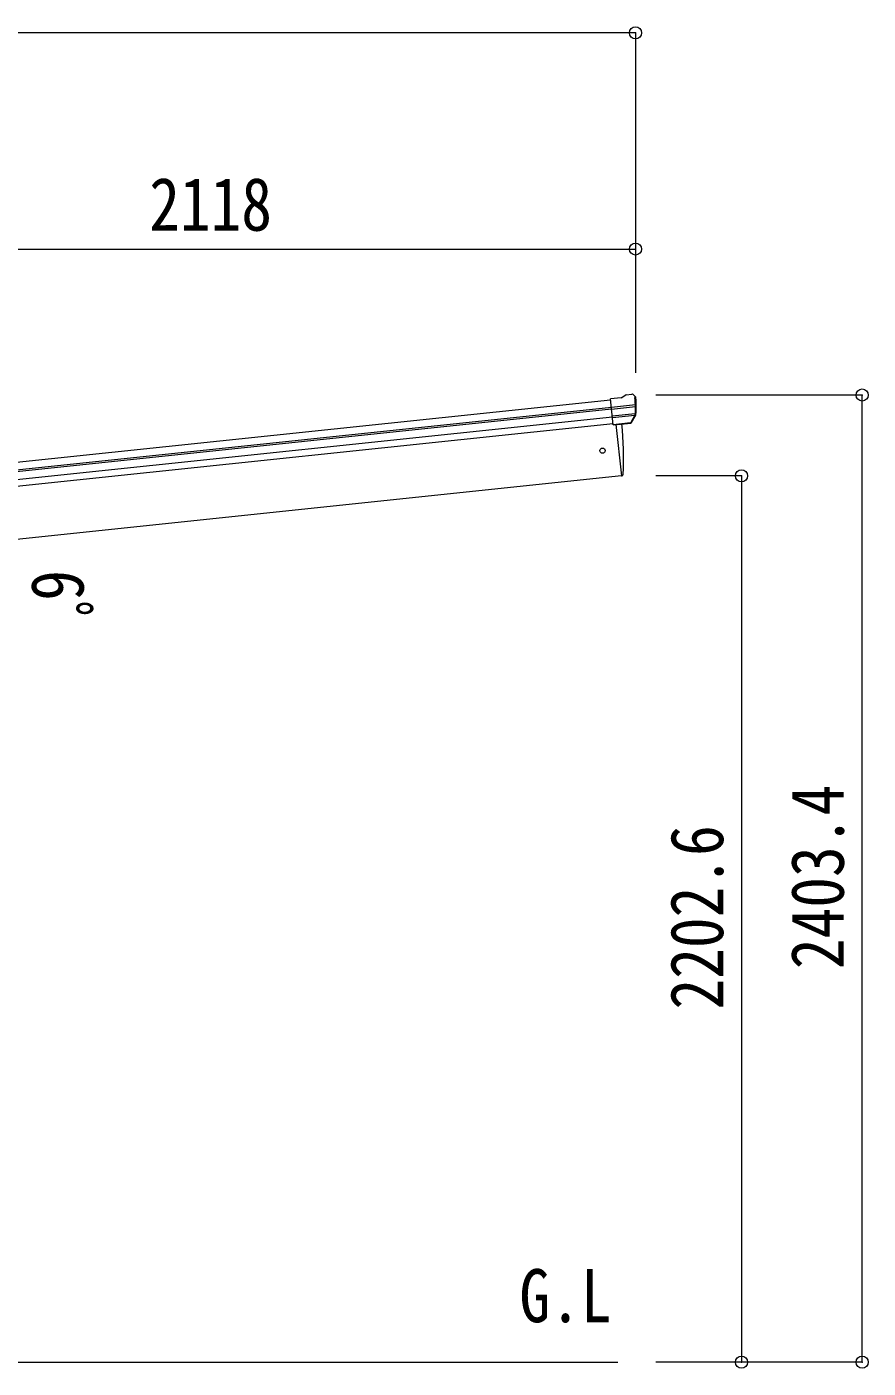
# Model space of a CAD drawing. Units: millimetres at full size, sheet at 1:30. Extents: x -8432 to 8432, y -5820 to 5820.
# Drawn here: x -2806 to -713, y -2954 to 380 of the extents above; entities that cross this region are included whole.
import ezdxf
from ezdxf.enums import TextEntityAlignment as Align

# ---------------------------------------------------------------- set-up
doc = ezdxf.new("R2010")
doc.units = ezdxf.units.MM
doc.header["$LTSCALE"] = 30
doc.header["$PDMODE"] = 32
doc.header["$PDSIZE"] = 30
for name, color, linetype, lineweight in [('0-0_0', 7, 'Continuous', 9), ('0-3_ELV2', 4, 'Continuous', 9), ('0-6_OTH_LINE', 6, 'Continuous', 9), ('0-7_SHAPE', 7, 'Continuous', 9)]:
    doc.layers.add(name, color=color, linetype=linetype, lineweight=lineweight)
doc.styles.add('ＭＳ ゴシック', font='')
doc.styles.get('ＭＳ ゴシック').set_extended_font_data('MS Gothic')

msp = doc.modelspace()

# ---------------------------------------------------------------- linework, layer by layer
at = {"layer": '0-0_0'}
msp.add_line((-3254.45, -2938.6), (-1335.51, -2938.6), dxfattribs=at)
at = {"layer": '0-3_ELV2'}
for p, q in [((-1314.81, -534.64), (-1301.32, -533.22)), ((-3350.04, -756.59), (-1353.95, -546.79)), ((-3348.05, -775.49), (-1351.97, -565.69)), ((-1327.64, -542.02), (-1354.16, -544.8)), ((-1347.38, -609.36), (-1354.16, -544.8)), ((-1352.01, -565.33), (-1292.27, -559.06)), ((-1291.79, -564.92), (-1351.39, -571.19)), ((-1327.64, -542.02), (-1316.04, -535.05)), ((-1297.66, -534.31), (-1297.66, -534.3)), ((-1297.66, -534.31), (-1292.48, -538.5)), ((-1291.09, -542.2), (-1291.4, -540.35)), ((-3347.62, -779.67), (-1351.53, -569.87)), ((-3345.53, -799.52), (-1349.44, -589.73)), ((-1292.63, -581.68), (-1349.66, -587.67)), ((-1294.01, -586.34), (-1349.19, -592.14)), ((-1302.57, -602.92), (-1293.12, -584.62)), ((-1301.52, -603.35), (-1291.4, -585.09)), ((-1347.68, -606.46), (-3343.77, -816.26)), ((-1304.03, -604.57), (-1347.4, -609.13)), ((-1347.38, -609.36), (-1337.43, -608.31)), ((-1340.5, -608.63), (-1327.11, -736.02)), ((-1337.43, -608.31), (-1337.16, -608.38)), ((-1337.16, -608.38), (-1311.83, -605.71)), ((-1311.83, -605.71), (-1311.58, -605.59)), ((-1311.58, -605.59), (-1303.88, -604.79)), ((-1327.11, -736.02), (-3254.45, -938.6)), ((-1327.11, -736.02), (-1325.05, -735.74))]:
    msp.add_line(p, q, dxfattribs=at)
msp.add_circle((-1373.9, -673.47), 6.5, dxfattribs=at)
for centre, radius, start, end in [((-1300.81, -538.19), 5, 51.04426, 95.95574), ((-1314.5, -537.62), 3, 96.02369, 120.97631), ((-1484.65, -563.85), 192.44, 1.4271, 6.57578), ((-1491.98, -563.31), 200.2, 354.20009, 359.53883), ((-1247, -556.94), 45.32, 182.67122, 185.64518), ((-1291.6, -566.26), 1.35, 95.1605, 97.91927), ((-1289, -564.7), 2.74, 179.02151, 184.43412), ((-1491.98, -563.31), 202, 354.13916, 6), ((-1295.79, -583.24), 3, 332.69111, 354.20009), ((-1294.02, -583.63), 3, 331, 354.13916), ((-2221.71, -695.82), 900, 357.63919, 5.64986), ((-1304.14, -601.89), 2.99, 285.2717, 331.00739), ((-1325.47, -732.76), 3, 278, 357.63919)]:
    msp.add_arc(centre, radius, start, end, dxfattribs=at)
for centre, major_axis, ratio, start_param, end_param in [((-1293.35, -541.8), (-0.87, 5.91), 0.020485, 0.671432, 1.5691306), ((-1298.75, -537.28), (5.88, -1.31), 0.24881, 0.460585, 0.4641038), ((-1294.37, -540.83), (-2.34, 1.9), 0.995767, 3.9859716, 4.712389), ((-1489.68, -585.26), (-20.92, 199.05), 0.994373, 4.7113789, 4.7277536), ((-1304.34, -601.59), (-0.11, 3), 0.642905, 3.2459383, 4.203928), ((-1304.2, -601.8), (1.66, -2.51), 0.997631, 5.8041905, 5.8929484), ((-1304.28, -601.69), (3.53, -2.11), 0.650902, 5.2561448, 5.3289554), ((-1301.91, -601.34), (1.08, 3.13), 0.040856, 2.1135035, 2.1416249)]:
    msp.add_ellipse(centre, major_axis=major_axis, ratio=ratio, start_param=start_param, end_param=end_param, dxfattribs=at)
at = {"layer": '0-6_OTH_LINE'}
for p, q in [((-1292.06, 364.8), (-5544.53, 364.8)), ((-1292.06, 364.8), (-1292.06, -472.48)), ((-3410.3, -172.48), (-1292.06, -172.48)), ((-1292.06, -172.48), (-1292.06, -479.88)), ((-728.37, -535.2), (-1241.23, -535.2)), ((-728.37, -2938.6), (-728.37, -535.2)), ((-1028.37, -736.02), (-1241.23, -736.02)), ((-1028.37, -736.02), (-1028.37, -2938.6)), ((-1028.37, -2938.6), (-1241.23, -2938.6)), ((-728.37, -2938.6), (-1241.23, -2938.6))]:
    msp.add_line(p, q, dxfattribs=at)
for p in [(-1292.06, 364.8), (-1292.06, -172.48), (-728.37, -535.2), (-728.37, -535.2), (-1028.37, -736.02), (-1028.37, -2938.6), (-1028.37, -2938.6), (-728.37, -2938.6)]:
    msp.add_point(p, dxfattribs=at)

# ---------------------------------------------------------------- texts
at = {"layer": '0-6_OTH_LINE', "color": 7, "style": 'ＭＳ ゴシック', "width": 0.85}
msp.add_text('2118', height=132, dxfattribs=at).set_placement((-2501.18, -166.48), align=Align.BOTTOM_LEFT)
for s, rotation, p in [('6ﾟ', 270, (-2831.99, -970.12)), ('2403.4', 90, (-734.37, -1961.9)), ('2202.6', 90, (-1034.37, -2062.31))]:
    msp.add_text(s, height=132, rotation=rotation, dxfattribs=at).set_placement(p, align=Align.BOTTOM_LEFT)
at = {"layer": '0-7_SHAPE', "style": 'ＭＳ ゴシック', "width": 0.85}
msp.add_text('G.L', height=132, dxfattribs=at).set_placement((-1580.69, -2878.97), align=Align.BOTTOM_LEFT)

doc.saveas('drawing.dxf')
